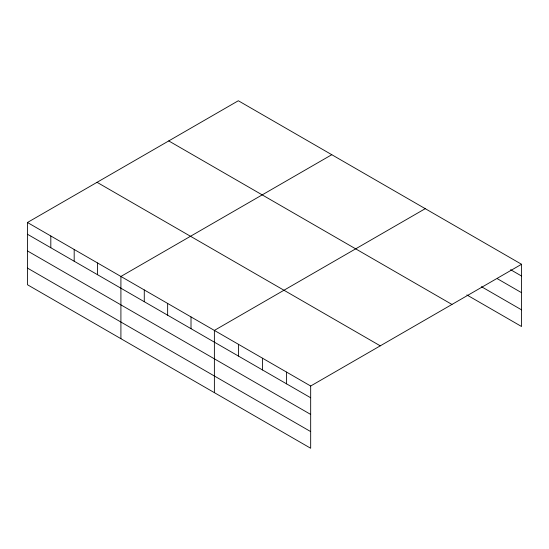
<?xml version="1.0" encoding="UTF-8"?>
<svg xmlns="http://www.w3.org/2000/svg" width="549" height="549" viewBox="0 0 549 549"><rect width="100%" height="100%" fill="white"/><g stroke="black" fill="none" stroke-linecap="round" stroke-linejoin="round"><path stroke-width="0.82" d="M27.45 222.496L310.672 386.016L310.672 448.252L27.45 284.732L27.45 222.496L238.328 100.748L521.55 264.268L521.55 326.504L466.835 294.916M331.788 154.708L120.91 276.456L120.91 338.699M425.255 208.668L214.378 330.416L214.378 392.659M310.672 386.016L521.55 264.268M510.604 269.703L521.55 276.023M497.476 278.782L521.55 292.679M481.425 286.681L521.55 309.842M168.735 140.921L451.957 304.441M97.043 182.316L380.265 345.836M27.45 234.251L310.672 397.771M27.45 250.914L310.672 414.426M27.45 268.077L310.672 431.596M286.599 372.112L286.599 383.875M262.525 358.216L262.525 369.971M238.451 344.319L238.451 356.075M191.011 316.931L191.011 328.686M167.644 303.439L167.644 315.195M144.277 289.947L144.277 301.703M97.55 262.964L97.55 274.726M74.184 249.479L74.184 261.235M50.817 235.988L50.817 247.743"/></g></svg>
